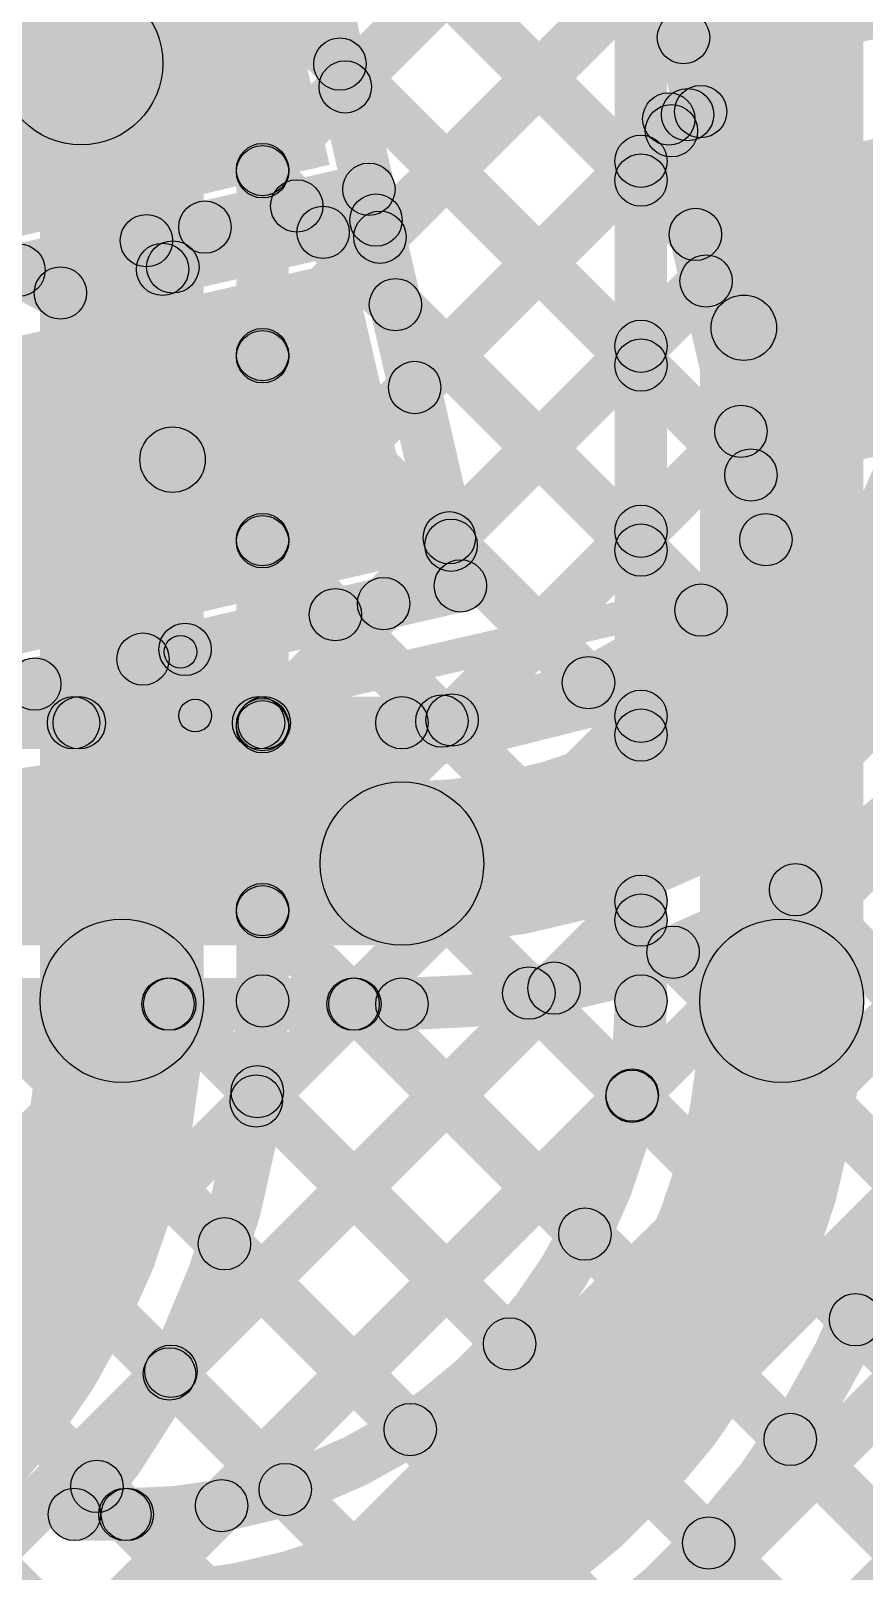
# Model space of a CAD drawing. Header units: millimetres. Extents: x -2.17 to 2.17, y -2.17 to 2.17.
# Drawn here: x 0.3072 to 0.4346, y -1.9298 to -1.6943 of the extents above; entities that cross this region are included whole.
import ezdxf

# ---------------------------------------------------------------- set-up
doc = ezdxf.new("R2010")
doc.units = ezdxf.units.MM
doc.header["$MEASUREMENT"] = 0
for name, color, linetype in [('BottomLayer', 5, 'Continuous'), ('Mechanical2', 216, 'Continuous'), ('TopLayer', 1, 'Continuous'), ('TopOverlay', 2, 'Continuous'), ('TopPaste', 8, 'Continuous'), ('TopSolder', 216, 'Continuous')]:
    doc.layers.add(name, color=color, linetype=linetype)

# ---------------------------------------------------------------- blocks, each defined once
blk = doc.blocks.new('WS2812B_M____140')
at = {"layer": 'TopLayer'}
for points in [[(-0.09409, 0.05079), (-0.03504, 0.05079), (-0.03504, 0.01142), (-0.09409, 0.01142)], [(0.03504, 0.05079), (0.09409, 0.05079), (0.09409, 0.01142), (0.03504, 0.01142)], [(-0.09409, -0.01142), (-0.03504, -0.01142), (-0.03504, -0.05079), (-0.09409, -0.05079)], [(0.03504, -0.01142), (0.09409, -0.01142), (0.09409, -0.05079), (0.03504, -0.05079)]]:
    blk.add_hatch(color=1, dxfattribs=at).paths.add_polyline_path(points)
at = {"layer": 'TopOverlay'}
h = blk.add_hatch(color=2, dxfattribs=at)
edge = h.paths.add_edge_path()
edge.add_arc((-0.07, 0.07), 0.0025, 0, 360)
h = blk.add_hatch(color=2, dxfattribs=at)
edge = h.paths.add_edge_path()
edge.add_arc((-0.07, 0.07), 0.0025, 0, 360)
for points in [[(-0.07, 0.0675), (-0.07, 0.0725), (0.07, 0.0725), (0.07, 0.0675)], [(-0.0725, 0.07), (-0.0675, 0.07), (-0.0675, 0.06), (-0.0725, 0.06)], [(0.0675, 0.07), (0.0725, 0.07), (0.0725, 0.06), (0.0675, 0.06)], [(-0.0725, -0.06), (-0.0675, -0.06), (-0.0675, -0.07), (-0.0725, -0.07)], [(0.0675, -0.06), (0.0725, -0.06), (0.0725, -0.07), (0.0675, -0.07)], [(-0.07, -0.0725), (-0.07, -0.0675), (0.07, -0.0675), (0.07, -0.0725)]]:
    blk.add_hatch(color=2, dxfattribs=at).paths.add_polyline_path(points)
h = blk.add_hatch(color=2, dxfattribs=at)
edge = h.paths.add_edge_path()
edge.add_arc((0.07, 0.07), 0.0025, 0, 360)
h = blk.add_hatch(color=2, dxfattribs=at)
edge = h.paths.add_edge_path()
edge.add_arc((0.07, 0.07), 0.0025, 0, 360)
h = blk.add_hatch(color=2, dxfattribs=at)
edge = h.paths.add_edge_path()
edge.add_arc((-0.091, 0.061), 0.0025, 0, 360)
h = blk.add_hatch(color=2, dxfattribs=at)
edge = h.paths.add_edge_path()
edge.add_arc((-0.085, 0.061), 0.0025, 0, 360)
h = blk.add_hatch(color=2, dxfattribs=at)
edge = h.paths.add_edge_path()
edge.add_arc((-0.07, 0.06), 0.0025, 0, 360)
h = blk.add_hatch(color=2, dxfattribs=at)
edge = h.paths.add_edge_path()
edge.add_arc((0.07, 0.06), 0.0025, 0, 360)
h = blk.add_hatch(color=2, dxfattribs=at)
edge = h.paths.add_edge_path()
edge.add_arc((-0.07, -0.06), 0.0025, 0, 360)
h = blk.add_hatch(color=2, dxfattribs=at)
edge = h.paths.add_edge_path()
edge.add_arc((0.07, -0.06), 0.0025, 0, 360)
h = blk.add_hatch(color=2, dxfattribs=at)
edge = h.paths.add_edge_path()
edge.add_arc((-0.07, -0.07), 0.0025, 0, 360)
h = blk.add_hatch(color=2, dxfattribs=at)
edge = h.paths.add_edge_path()
edge.add_arc((-0.07, -0.07), 0.0025, 0, 360)
h = blk.add_hatch(color=2, dxfattribs=at)
edge = h.paths.add_edge_path()
edge.add_arc((0.07, -0.07), 0.0025, 0, 360)
h = blk.add_hatch(color=2, dxfattribs=at)
edge = h.paths.add_edge_path()
edge.add_arc((0.07, -0.07), 0.0025, 0, 360)
at = {"layer": 'TopPaste'}
for points in [[(-0.09409, 0.05079), (-0.03504, 0.05079), (-0.03504, 0.01142), (-0.09409, 0.01142)], [(0.03504, 0.05079), (0.09409, 0.05079), (0.09409, 0.01142), (0.03504, 0.01142)], [(-0.09409, -0.01142), (-0.03504, -0.01142), (-0.03504, -0.05079), (-0.09409, -0.05079)], [(0.03504, -0.01142), (0.09409, -0.01142), (0.09409, -0.05079), (0.03504, -0.05079)]]:
    blk.add_hatch(color=8, dxfattribs=at).paths.add_polyline_path(points)
at = {"layer": 'TopSolder'}
for points in [[(-0.09809, 0.05479), (-0.03104, 0.05479), (-0.03104, 0.00742), (-0.09809, 0.00742)], [(0.03104, 0.05479), (0.09809, 0.05479), (0.09809, 0.00742), (0.03104, 0.00742)], [(-0.09809, -0.00742), (-0.03104, -0.00742), (-0.03104, -0.05479), (-0.09809, -0.05479)], [(0.03104, -0.00742), (0.09809, -0.00742), (0.09809, -0.05479), (0.03104, -0.05479)]]:
    blk.add_hatch(color=216, dxfattribs=at).paths.add_polyline_path(points)
at = {"layer": 'TopOverlay', "const_width": 0.005}
blk.add_lwpolyline([(-0.085, 0.061, 1), (-0.091, 0.061, 1)], format="xyb", close=True, dxfattribs=at)
at = {"layer": 'TopOverlay'}
for centre in [(-0.07, 0.07), (-0.07, 0.07), (0.07, 0.07), (0.07, 0.07), (-0.091, 0.061), (-0.085, 0.061), (-0.07, 0.06), (0.07, 0.06), (-0.07, -0.06), (0.07, -0.06), (-0.07, -0.07), (-0.07, -0.07), (0.07, -0.07), (0.07, -0.07)]:
    blk.add_circle(centre, 0.0025, dxfattribs=at)

msp = doc.modelspace()

# ---------------------------------------------------------------- hatches: boundary and pattern name
at = {"layer": 'BottomLayer'}
for points in [[(0.33366, -1.84261), (0.30866, -1.84261), (0.30866, -0.7539), (0.33366, -0.7539)], [(0.34666, -1.84261), (0.33866, -1.84261), (0.33866, -0.79768), (0.34666, -0.79768)], [(0.29934, -2.04734), (0.29369, -2.04169), (0.86109, -1.47428), (0.86675, -1.47994)], [(0.3345, -2.04047), (0.32884, -2.03481), (0.88938, -1.47428), (0.89503, -1.47994)], [(0.4045, -1.84261), (0.3965, -1.84261), (0.3965, -1.55561), (0.4045, -1.55561)], [(0.4345, -1.84261), (0.4095, -1.84261), (0.4095, -1.55561), (0.4345, -1.55561)], [(0.34549, -1.71836), (0.33983, -1.7127), (0.39767, -1.65486), (0.40333, -1.66052)], [(0.33983, -1.66212), (0.34549, -1.65647), (0.40333, -1.71431), (0.39767, -1.71997)], [(0.34549, -1.74664), (0.33983, -1.74098), (0.39767, -1.68314), (0.40333, -1.6888)], [(0.33983, -1.69041), (0.34549, -1.68475), (0.40333, -1.74259), (0.39767, -1.74825)], [(0.34549, -1.77492), (0.33983, -1.76927), (0.39767, -1.71143), (0.40333, -1.71708)], [(0.33983, -1.71869), (0.34549, -1.71304), (0.40333, -1.77088), (0.39767, -1.77653)], [(0.34549, -1.80321), (0.33983, -1.79755), (0.39767, -1.73971), (0.40333, -1.74537)], [(0.33983, -1.74698), (0.34549, -1.74132), (0.40333, -1.79916), (0.39767, -1.80482)], [(0.34549, -1.83149), (0.33983, -1.82584), (0.39767, -1.768), (0.40333, -1.77365)], [(0.33983, -1.77526), (0.34549, -1.76961), (0.40333, -1.82745), (0.39767, -1.8331)], [(0.34452, -1.86074), (0.33886, -1.85509), (0.39767, -1.79628), (0.40333, -1.80194)], [(0.33983, -1.80355), (0.34549, -1.79789), (0.40196, -1.85436), (0.39631, -1.86002)], [(0.33149, -1.90206), (0.32583, -1.89641), (0.39767, -1.82456), (0.40333, -1.83022)], [(0.33983, -1.83183), (0.34549, -1.82617), (0.39476, -1.87545), (0.3891, -1.8811)], [(0.33923, -1.92261), (0.33357, -1.91695), (0.39634, -1.85418), (0.402, -1.85984)], [(0.33904, -1.85932), (0.34469, -1.85366), (0.38325, -1.89222), (0.37759, -1.89787)], [(0.33401, -1.88258), (0.33967, -1.87693), (0.36805, -1.90531), (0.3624, -1.91097)], [(0.43047, -1.89418), (0.43612, -1.88852), (0.54133, -1.99373), (0.53568, -1.99939)], [(0.32562, -1.90247), (0.33127, -1.89681), (0.34895, -1.91449), (0.34329, -1.92014)], [(0.42049, -1.91249), (0.42615, -1.90684), (0.51774, -1.99842), (0.51208, -2.00408)], [(0.31453, -1.91966), (0.32018, -1.914), (0.32446, -1.91828), (0.3188, -1.92394)], [(0.3139, -1.92511), (0.3139, -1.91711), (0.322, -1.91711), (0.322, -1.92511)], [(0.40802, -1.92831), (0.41368, -1.92265), (0.49414, -2.00311), (0.48848, -2.00876)]]:
    msp.add_hatch(color=5, dxfattribs=at).paths.add_polyline_path(points)
h = msp.add_hatch(color=5, dxfattribs=at)
edge = h.paths.add_edge_path()
edge.add_arc((0.34266, -1.71553), 0.004, 0, 360)
h = msp.add_hatch(color=5, dxfattribs=at)
edge = h.paths.add_edge_path()
edge.add_arc((0.4005, -1.71426), 0.004, 0, 360)
h = msp.add_hatch(color=5, dxfattribs=at)
edge = h.paths.add_edge_path()
edge.add_arc((0.34266, -1.71587), 0.004, 0, 360)
h = msp.add_hatch(color=5, dxfattribs=at)
edge = h.paths.add_edge_path()
edge.add_arc((0.4005, -1.71714), 0.004, 0, 360)
h = msp.add_hatch(color=5, dxfattribs=at)
edge = h.paths.add_edge_path()
edge.add_arc((0.34266, -1.74381), 0.004, 0, 360)
h = msp.add_hatch(color=5, dxfattribs=at)
edge = h.paths.add_edge_path()
edge.add_arc((0.4005, -1.74254), 0.004, 0, 360)
h = msp.add_hatch(color=5, dxfattribs=at)
edge = h.paths.add_edge_path()
edge.add_arc((0.34266, -1.74415), 0.004, 0, 360)
h = msp.add_hatch(color=5, dxfattribs=at)
edge = h.paths.add_edge_path()
edge.add_arc((0.4005, -1.74542), 0.004, 0, 360)
h = msp.add_hatch(color=5, dxfattribs=at)
edge = h.paths.add_edge_path()
edge.add_arc((0.34266, -1.7721), 0.004, 0, 360)
h = msp.add_hatch(color=5, dxfattribs=at)
edge = h.paths.add_edge_path()
edge.add_arc((0.4005, -1.77082), 0.004, 0, 360)
h = msp.add_hatch(color=5, dxfattribs=at)
edge = h.paths.add_edge_path()
edge.add_arc((0.34266, -1.77243), 0.004, 0, 360)
h = msp.add_hatch(color=5, dxfattribs=at)
edge = h.paths.add_edge_path()
edge.add_arc((0.4005, -1.77371), 0.004, 0, 360)
h = msp.add_hatch(color=5, dxfattribs=at)
edge = h.paths.add_edge_path()
edge.add_arc((0.34266, -1.80038), 0.004, 0, 360)
h = msp.add_hatch(color=5, dxfattribs=at)
edge = h.paths.add_edge_path()
edge.add_arc((0.4005, -1.79911), 0.004, 0, 360)
h = msp.add_hatch(color=5, dxfattribs=at)
edge = h.paths.add_edge_path()
edge.add_arc((0.34266, -1.80072), 0.004, 0, 360)
h = msp.add_hatch(color=5, dxfattribs=at)
edge = h.paths.add_edge_path()
edge.add_arc((0.4005, -1.80199), 0.004, 0, 360)
h = msp.add_hatch(color=5, dxfattribs=at)
edge = h.paths.add_edge_path()
edge.add_arc((0.34266, -1.82866), 0.004, 0, 360)
h = msp.add_hatch(color=5, dxfattribs=at)
edge = h.paths.add_edge_path()
edge.add_arc((0.4005, -1.82739), 0.004, 0, 360)
h = msp.add_hatch(color=5, dxfattribs=at)
edge = h.paths.add_edge_path()
edge.add_arc((0.34266, -1.829), 0.004, 0, 360)
h = msp.add_hatch(color=5, dxfattribs=at)
edge = h.paths.add_edge_path()
edge.add_arc((0.4005, -1.83027), 0.004, 0, 360)
h = msp.add_hatch(color=5, dxfattribs=at)
edge = h.paths.add_edge_path()
edge.add_arc((0.32116, -1.84261), 0.0125, 0, 360)
h = msp.add_hatch(color=5, dxfattribs=at)
edge = h.paths.add_edge_path()
edge.add_arc((0.32116, -1.84261), 0.0125, 0, 360)
h = msp.add_hatch(color=5, dxfattribs=at)
edge = h.paths.add_edge_path()
edge.add_arc((0.422, -1.84261), 0.0125, 0, 360)
h = msp.add_hatch(color=5, dxfattribs=at)
edge = h.paths.add_edge_path()
edge.add_arc((0.422, -1.84261), 0.0125, 0, 360)
h = msp.add_hatch(color=5, dxfattribs=at)
edge = h.paths.add_edge_path()
edge.add_arc((0.34266, -1.84261), 0.004, 0, 360)
h = msp.add_hatch(color=5, dxfattribs=at)
edge = h.paths.add_edge_path()
edge.add_arc((0.34266, -1.84261), 0.004, 0, 360)
h = msp.add_hatch(color=5, dxfattribs=at)
edge = h.paths.add_edge_path()
edge.add_arc((0.4005, -1.84261), 0.004, 0, 360)
h = msp.add_hatch(color=5, dxfattribs=at)
edge = h.paths.add_edge_path()
edge.add_arc((0.4005, -1.84261), 0.004, 0, 360)
h = msp.add_hatch(color=5, dxfattribs=at)
edge = h.paths.add_edge_path()
edge.add_arc((0.34186, -1.85649), 0.004, 0, 360)
h = msp.add_hatch(color=5, dxfattribs=at)
edge = h.paths.add_edge_path()
edge.add_arc((0.39917, -1.85701), 0.004, 0, 360)
h = msp.add_hatch(color=5, dxfattribs=at)
edge = h.paths.add_edge_path()
edge.add_arc((0.34169, -1.85792), 0.004, 0, 360)
h = msp.add_hatch(color=5, dxfattribs=at)
edge = h.paths.add_edge_path()
edge.add_arc((0.39913, -1.85719), 0.004, 0, 360)
h = msp.add_hatch(color=5, dxfattribs=at)
edge = h.paths.add_edge_path()
edge.add_arc((0.39193, -1.87827), 0.004, 0, 360)
h = msp.add_hatch(color=5, dxfattribs=at)
edge = h.paths.add_edge_path()
edge.add_arc((0.33684, -1.87975), 0.004, 0, 360)
h = msp.add_hatch(color=5, dxfattribs=at)
edge = h.paths.add_edge_path()
edge.add_arc((0.43329, -1.89135), 0.004, 0, 360)
h = msp.add_hatch(color=5, dxfattribs=at)
edge = h.paths.add_edge_path()
edge.add_arc((0.38042, -1.89505), 0.004, 0, 360)
h = msp.add_hatch(color=5, dxfattribs=at)
edge = h.paths.add_edge_path()
edge.add_arc((0.32866, -1.89923), 0.004, 0, 360)
h = msp.add_hatch(color=5, dxfattribs=at)
edge = h.paths.add_edge_path()
edge.add_arc((0.32844, -1.89964), 0.004, 0, 360)
h = msp.add_hatch(color=5, dxfattribs=at)
edge = h.paths.add_edge_path()
edge.add_arc((0.36523, -1.90814), 0.004, 0, 360)
h = msp.add_hatch(color=5, dxfattribs=at)
edge = h.paths.add_edge_path()
edge.add_arc((0.42332, -1.90966), 0.004, 0, 360)
h = msp.add_hatch(color=5, dxfattribs=at)
edge = h.paths.add_edge_path()
edge.add_arc((0.31735, -1.91683), 0.004, 0, 360)
h = msp.add_hatch(color=5, dxfattribs=at)
edge = h.paths.add_edge_path()
edge.add_arc((0.34612, -1.91731), 0.004, 0, 360)
h = msp.add_hatch(color=5, dxfattribs=at)
edge = h.paths.add_edge_path()
edge.add_arc((0.3364, -1.91978), 0.004, 0, 360)
h = msp.add_hatch(color=5, dxfattribs=at)
edge = h.paths.add_edge_path()
edge.add_arc((0.3139, -1.92111), 0.004, 0, 360)
h = msp.add_hatch(color=5, dxfattribs=at)
edge = h.paths.add_edge_path()
edge.add_arc((0.3139, -1.92111), 0.004, 0, 360)
h = msp.add_hatch(color=5, dxfattribs=at)
edge = h.paths.add_edge_path()
edge.add_arc((0.32163, -1.92111), 0.004, 0, 360)
h = msp.add_hatch(color=5, dxfattribs=at)
edge = h.paths.add_edge_path()
edge.add_arc((0.322, -1.92111), 0.004, 0, 360)
h = msp.add_hatch(color=5, dxfattribs=at)
edge = h.paths.add_edge_path()
edge.add_arc((0.322, -1.92111), 0.004, 0, 360)
h = msp.add_hatch(color=5, dxfattribs=at)
edge = h.paths.add_edge_path()
edge.add_arc((0.41085, -1.92548), 0.004, 0, 360)
at = {"layer": 'TopLayer'}
for points in [[(0.35591, -1.64992), (0.36157, -1.64426), (0.40983, -1.69253), (0.40418, -1.69818)], [(0.39285, -1.65184), (0.40065, -1.65004), (0.41352, -1.70578), (0.40572, -1.70758)], [(0.35812, -1.70572), (0.35247, -1.70006), (0.39589, -1.65664), (0.40155, -1.6623)], [(0.34222, -1.66404), (0.35001, -1.66224), (0.36281, -1.71765), (0.35501, -1.71945)], [(0.34343, -1.66572), (0.34909, -1.66007), (0.41165, -1.72263), (0.40599, -1.72829)], [(0.36343, -1.7287), (0.35777, -1.72304), (0.4012, -1.67962), (0.40685, -1.68528)], [(0.35166, -1.70224), (0.35732, -1.69658), (0.42014, -1.7594), (0.41448, -1.76506)], [(0.40799, -1.71242), (0.40233, -1.70677), (0.40479, -1.70431), (0.41044, -1.70997)], [(0.40565, -1.7117), (0.40385, -1.70391), (0.40872, -1.70278), (0.41052, -1.71058)], [(0.23788, -1.71525), (0.24272, -1.7065), (0.33133, -1.75551), (0.32649, -1.76426)], [(0.36873, -1.75168), (0.36308, -1.74602), (0.40233, -1.70677), (0.40799, -1.71242)], [(0.40085, -1.7087), (0.40864, -1.7069), (0.42349, -1.77121), (0.4157, -1.77301)], [(0.30634, -1.7348), (0.30454, -1.727), (0.35801, -1.71466), (0.35981, -1.72245)], [(0.34506, -1.72393), (0.35072, -1.71827), (0.35475, -1.7223), (0.3491, -1.72796)], [(0.31267, -1.7383), (0.31087, -1.7305), (0.3591, -1.71937), (0.3609, -1.72716)], [(0.32209, -1.72923), (0.32774, -1.72357), (0.33177, -1.72761), (0.32612, -1.73326)], [(0.33022, -1.73362), (0.32457, -1.72796), (0.33102, -1.72151), (0.33667, -1.72717)], [(0.3561, -1.72417), (0.3639, -1.72237), (0.3768, -1.77827), (0.36901, -1.78006)], [(0.41735, -1.7446), (0.4151, -1.73485), (0.45361, -1.72596), (0.45586, -1.7357)], [(0.3035, -1.7344), (0.30737, -1.7274), (0.3137, -1.7309), (0.30983, -1.7379)], [(0.37404, -1.77466), (0.36838, -1.769), (0.40764, -1.72975), (0.41329, -1.7354)], [(0.36015, -1.73902), (0.36581, -1.73336), (0.41251, -1.78005), (0.40685, -1.78571)], [(0.37447, -1.80251), (0.36881, -1.79685), (0.41294, -1.75273), (0.4186, -1.75838)], [(0.36864, -1.77579), (0.3743, -1.77013), (0.39531, -1.79114), (0.38965, -1.7968)], [(0.29872, -1.8004), (0.29692, -1.7926), (0.372, -1.77527), (0.3738, -1.78306)], [(0.34576, -1.80294), (0.3401, -1.79728), (0.35834, -1.77905), (0.36399, -1.7847)], [(0.35097, -1.7864), (0.35663, -1.78075), (0.3729, -1.79701), (0.36724, -1.80267)], [(0.32691, -2.04806), (0.32125, -2.0424), (0.57815, -1.78551), (0.5838, -1.79117)], [(0.32799, -1.79171), (0.33365, -1.78605), (0.34488, -1.79728), (0.33922, -1.80294)], [(0.2722, -1.98963), (0.26655, -1.98397), (0.46305, -1.78747), (0.46871, -1.79312)], [(0.2722, -2.01791), (0.26655, -2.01226), (0.49052, -1.78828), (0.49618, -1.79394)], [(0.2722, -2.0462), (0.26655, -2.04054), (0.51881, -1.78828), (0.52446, -1.79394)], [(0.29174, -2.05495), (0.28608, -2.04929), (0.54709, -1.78828), (0.55275, -1.79394)], [(0.31747, -1.80294), (0.31182, -1.79728), (0.32156, -1.78754), (0.32722, -1.79319)], [(0.30501, -1.79701), (0.31067, -1.79136), (0.3166, -1.79728), (0.31094, -1.80294)], [(0.29511, -1.80411), (0.29511, -1.79611), (0.36396, -1.79611), (0.36396, -1.80411)], [(0.269, -1.83411), (0.269, -1.80911), (0.36396, -1.80911), (0.36396, -1.83411)], [(0.42131, -1.82845), (0.42696, -1.82279), (0.59167, -1.9875), (0.58601, -1.99315)], [(0.40258, -1.83801), (0.40823, -1.83235), (0.57001, -1.99412), (0.56435, -1.99978)], [(0.2722, -1.96135), (0.26655, -1.95569), (0.38439, -1.83785), (0.39005, -1.8435)], [(0.38053, -1.84425), (0.38619, -1.83859), (0.54641, -1.99881), (0.54075, -2.00447)], [(0.2722, -1.93306), (0.26655, -1.9274), (0.35367, -1.84028), (0.35933, -1.84594)], [(0.2722, -1.90478), (0.26655, -1.89912), (0.32539, -1.84028), (0.33104, -1.84594)], [(0.26909, -1.84594), (0.27474, -1.84028), (0.45202, -2.01756), (0.44636, -2.02321)], [(0.26938, -1.84711), (0.26938, -1.83911), (0.36396, -1.83911), (0.36396, -1.84711)], [(0.29737, -1.84594), (0.30303, -1.84028), (0.47562, -2.01287), (0.46996, -2.01853)], [(0.32566, -1.84594), (0.33131, -1.84028), (0.49921, -2.00818), (0.49356, -2.01384)], [(0.35394, -1.84594), (0.3596, -1.84028), (0.52281, -2.0035), (0.51715, -2.00915)], [(0.26655, -1.87168), (0.2722, -1.86603), (0.42842, -2.02224), (0.42276, -2.0279)], [(0.26655, -1.89997), (0.2722, -1.89431), (0.40482, -2.02693), (0.39917, -2.03259)]]:
    msp.add_hatch(color=1, dxfattribs=at).paths.add_polyline_path(points)
h = msp.add_hatch(color=1, dxfattribs=at)
edge = h.paths.add_edge_path()
edge.add_arc((0.31492, -1.69927), 0.0125, 0, 360)
h = msp.add_hatch(color=1, dxfattribs=at)
edge = h.paths.add_edge_path()
edge.add_arc((0.31492, -1.69927), 0.0125, 0, 360)
h = msp.add_hatch(color=1, dxfattribs=at)
edge = h.paths.add_edge_path()
edge.add_arc((0.407, -1.69536), 0.004, 0, 360)
h = msp.add_hatch(color=1, dxfattribs=at)
edge = h.paths.add_edge_path()
edge.add_arc((0.35449, -1.69941), 0.004, 0, 360)
h = msp.add_hatch(color=1, dxfattribs=at)
edge = h.paths.add_edge_path()
edge.add_arc((0.3553, -1.70289), 0.004, 0, 360)
h = msp.add_hatch(color=1, dxfattribs=at)
edge = h.paths.add_edge_path()
edge.add_arc((0.40475, -1.7078), 0.004, 0, 360)
h = msp.add_hatch(color=1, dxfattribs=at)
edge = h.paths.add_edge_path()
edge.add_arc((0.40475, -1.7078), 0.004, 0, 360)
h = msp.add_hatch(color=1, dxfattribs=at)
edge = h.paths.add_edge_path()
edge.add_arc((0.40762, -1.70714), 0.004, 0, 360)
h = msp.add_hatch(color=1, dxfattribs=at)
edge = h.paths.add_edge_path()
edge.add_arc((0.40962, -1.70668), 0.004, 0, 360)
h = msp.add_hatch(color=1, dxfattribs=at)
edge = h.paths.add_edge_path()
edge.add_arc((0.40962, -1.70668), 0.004, 0, 360)
h = msp.add_hatch(color=1, dxfattribs=at)
edge = h.paths.add_edge_path()
edge.add_arc((0.40516, -1.7096), 0.004, 0, 360)
h = msp.add_hatch(color=1, dxfattribs=at)
edge = h.paths.add_edge_path()
edge.add_arc((0.40516, -1.7096), 0.004, 0, 360)
h = msp.add_hatch(color=1, dxfattribs=at)
edge = h.paths.add_edge_path()
edge.add_arc((0.35891, -1.71855), 0.004, 0, 360)
h = msp.add_hatch(color=1, dxfattribs=at)
edge = h.paths.add_edge_path()
edge.add_arc((0.35891, -1.71855), 0.004, 0, 360)
h = msp.add_hatch(color=1, dxfattribs=at)
edge = h.paths.add_edge_path()
edge.add_arc((0.34789, -1.7211), 0.004, 0, 360)
h = msp.add_hatch(color=1, dxfattribs=at)
edge = h.paths.add_edge_path()
edge.add_arc((0.33385, -1.72434), 0.004, 0, 360)
h = msp.add_hatch(color=1, dxfattribs=at)
edge = h.paths.add_edge_path()
edge.add_arc((0.35192, -1.72513), 0.004, 0, 360)
h = msp.add_hatch(color=1, dxfattribs=at)
edge = h.paths.add_edge_path()
edge.add_arc((0.36, -1.72327), 0.004, 0, 360)
h = msp.add_hatch(color=1, dxfattribs=at)
edge = h.paths.add_edge_path()
edge.add_arc((0.36, -1.72327), 0.004, 0, 360)
h = msp.add_hatch(color=1, dxfattribs=at)
edge = h.paths.add_edge_path()
edge.add_arc((0.32491, -1.7264), 0.004, 0, 360)
h = msp.add_hatch(color=1, dxfattribs=at)
edge = h.paths.add_edge_path()
edge.add_arc((0.3606, -1.72587), 0.004, 0, 360)
h = msp.add_hatch(color=1, dxfattribs=at)
edge = h.paths.add_edge_path()
edge.add_arc((0.40882, -1.72546), 0.004, 0, 360)
h = msp.add_hatch(color=1, dxfattribs=at)
edge = h.paths.add_edge_path()
edge.add_arc((0.30544, -1.7309), 0.004, 0, 360)
h = msp.add_hatch(color=1, dxfattribs=at)
edge = h.paths.add_edge_path()
edge.add_arc((0.30544, -1.7309), 0.004, 0, 360)
h = msp.add_hatch(color=1, dxfattribs=at)
edge = h.paths.add_edge_path()
edge.add_arc((0.32739, -1.73079), 0.004, 0, 360)
h = msp.add_hatch(color=1, dxfattribs=at)
edge = h.paths.add_edge_path()
edge.add_arc((0.32895, -1.73043), 0.004, 0, 360)
h = msp.add_hatch(color=1, dxfattribs=at)
edge = h.paths.add_edge_path()
edge.add_arc((0.31177, -1.7344), 0.004, 0, 360)
h = msp.add_hatch(color=1, dxfattribs=at)
edge = h.paths.add_edge_path()
edge.add_arc((0.31177, -1.7344), 0.004, 0, 360)
h = msp.add_hatch(color=1, dxfattribs=at)
edge = h.paths.add_edge_path()
edge.add_arc((0.41046, -1.73257), 0.004, 0, 360)
h = msp.add_hatch(color=1, dxfattribs=at)
edge = h.paths.add_edge_path()
edge.add_arc((0.36298, -1.73619), 0.004, 0, 360)
h = msp.add_hatch(color=1, dxfattribs=at)
edge = h.paths.add_edge_path()
edge.add_arc((0.41622, -1.73972), 0.005, 0, 360)
h = msp.add_hatch(color=1, dxfattribs=at)
edge = h.paths.add_edge_path()
edge.add_arc((0.36591, -1.74885), 0.004, 0, 360)
h = msp.add_hatch(color=1, dxfattribs=at)
edge = h.paths.add_edge_path()
edge.add_arc((0.41577, -1.75555), 0.004, 0, 360)
h = msp.add_hatch(color=1, dxfattribs=at)
edge = h.paths.add_edge_path()
edge.add_arc((0.32891, -1.75988), 0.005, 0, 360)
h = msp.add_hatch(color=1, dxfattribs=at)
edge = h.paths.add_edge_path()
edge.add_arc((0.41731, -1.76223), 0.004, 0, 360)
h = msp.add_hatch(color=1, dxfattribs=at)
edge = h.paths.add_edge_path()
edge.add_arc((0.37121, -1.77183), 0.004, 0, 360)
h = msp.add_hatch(color=1, dxfattribs=at)
edge = h.paths.add_edge_path()
edge.add_arc((0.41959, -1.77211), 0.004, 0, 360)
h = msp.add_hatch(color=1, dxfattribs=at)
edge = h.paths.add_edge_path()
edge.add_arc((0.41959, -1.77211), 0.004, 0, 360)
h = msp.add_hatch(color=1, dxfattribs=at)
edge = h.paths.add_edge_path()
edge.add_arc((0.37147, -1.77296), 0.004, 0, 360)
h = msp.add_hatch(color=1, dxfattribs=at)
edge = h.paths.add_edge_path()
edge.add_arc((0.3729, -1.77917), 0.004, 0, 360)
h = msp.add_hatch(color=1, dxfattribs=at)
edge = h.paths.add_edge_path()
edge.add_arc((0.3729, -1.77917), 0.004, 0, 360)
h = msp.add_hatch(color=1, dxfattribs=at)
edge = h.paths.add_edge_path()
edge.add_arc((0.3538, -1.78358), 0.004, 0, 360)
h = msp.add_hatch(color=1, dxfattribs=at)
edge = h.paths.add_edge_path()
edge.add_arc((0.36116, -1.78188), 0.004, 0, 360)
h = msp.add_hatch(color=1, dxfattribs=at)
edge = h.paths.add_edge_path()
edge.add_arc((0.40968, -1.78288), 0.004, 0, 360)
h = msp.add_hatch(color=1, dxfattribs=at)
edge = h.paths.add_edge_path()
edge.add_arc((0.32439, -1.79037), 0.004, 0, 360)
h = msp.add_hatch(color=1, dxfattribs=at)
edge = h.paths.add_edge_path()
edge.add_arc((0.33082, -1.78888), 0.004, 0, 360)
h = msp.add_hatch(color=1, dxfattribs=at)
edge = h.paths.add_edge_path()
edge.add_arc((0.30784, -1.79419), 0.004, 0, 360)
h = msp.add_hatch(color=1, dxfattribs=at)
edge = h.paths.add_edge_path()
edge.add_arc((0.39248, -1.79397), 0.004, 0, 360)
h = msp.add_hatch(color=1, dxfattribs=at)
edge = h.paths.add_edge_path()
edge.add_arc((0.31377, -1.80011), 0.004, 0, 360)
h = msp.add_hatch(color=1, dxfattribs=at)
edge = h.paths.add_edge_path()
edge.add_arc((0.31465, -1.80011), 0.004, 0, 360)
h = msp.add_hatch(color=1, dxfattribs=at)
edge = h.paths.add_edge_path()
edge.add_arc((0.34205, -1.80011), 0.004, 0, 360)
h = msp.add_hatch(color=1, dxfattribs=at)
edge = h.paths.add_edge_path()
edge.add_arc((0.34293, -1.80011), 0.004, 0, 360)
h = msp.add_hatch(color=1, dxfattribs=at)
edge = h.paths.add_edge_path()
edge.add_arc((0.36396, -1.80011), 0.004, 0, 360)
h = msp.add_hatch(color=1, dxfattribs=at)
edge = h.paths.add_edge_path()
edge.add_arc((0.36396, -1.80011), 0.004, 0, 360)
h = msp.add_hatch(color=1, dxfattribs=at)
edge = h.paths.add_edge_path()
edge.add_arc((0.37007, -1.79984), 0.004, 0, 360)
h = msp.add_hatch(color=1, dxfattribs=at)
edge = h.paths.add_edge_path()
edge.add_arc((0.37164, -1.79968), 0.004, 0, 360)
h = msp.add_hatch(color=1, dxfattribs=at)
edge = h.paths.add_edge_path()
edge.add_arc((0.36396, -1.82161), 0.0125, 0, 360)
h = msp.add_hatch(color=1, dxfattribs=at)
edge = h.paths.add_edge_path()
edge.add_arc((0.36396, -1.82161), 0.0125, 0, 360)
h = msp.add_hatch(color=1, dxfattribs=at)
edge = h.paths.add_edge_path()
edge.add_arc((0.42413, -1.82562), 0.004, 0, 360)
h = msp.add_hatch(color=1, dxfattribs=at)
edge = h.paths.add_edge_path()
edge.add_arc((0.40541, -1.83518), 0.004, 0, 360)
h = msp.add_hatch(color=1, dxfattribs=at)
edge = h.paths.add_edge_path()
edge.add_arc((0.38336, -1.84142), 0.004, 0, 360)
h = msp.add_hatch(color=1, dxfattribs=at)
edge = h.paths.add_edge_path()
edge.add_arc((0.38722, -1.84067), 0.004, 0, 360)
h = msp.add_hatch(color=1, dxfattribs=at)
edge = h.paths.add_edge_path()
edge.add_arc((0.32821, -1.84311), 0.004, 0, 360)
h = msp.add_hatch(color=1, dxfattribs=at)
edge = h.paths.add_edge_path()
edge.add_arc((0.32848, -1.84311), 0.004, 0, 360)
h = msp.add_hatch(color=1, dxfattribs=at)
edge = h.paths.add_edge_path()
edge.add_arc((0.3565, -1.84311), 0.004, 0, 360)
h = msp.add_hatch(color=1, dxfattribs=at)
edge = h.paths.add_edge_path()
edge.add_arc((0.35677, -1.84311), 0.004, 0, 360)
h = msp.add_hatch(color=1, dxfattribs=at)
edge = h.paths.add_edge_path()
edge.add_arc((0.36396, -1.84311), 0.004, 0, 360)
h = msp.add_hatch(color=1, dxfattribs=at)
edge = h.paths.add_edge_path()
edge.add_arc((0.36396, -1.84311), 0.004, 0, 360)

# ---------------------------------------------------------------- linework, layer by layer
at = {"layer": 'BottomLayer'}
for points, const_width in [([(0.32116, -1.84261, -0.414214), (0.22116, -1.94261)], 0.025), ([(0.422, -1.84261, -0.414214), (0.322, -1.94261)], 0.025), ([(0.34266, -1.84261, -0.177441), (0.3139, -1.92111)], 0.008), ([(0.4435, -1.84261, -0.414214), (0.322, -1.96411)], 0.008), ([(0.4005, -1.84261, -0.414214), (0.322, -1.92111)], 0.008)]:
    msp.add_lwpolyline(points, format="xyb", dxfattribs=dict(at, const_width=const_width))
for centre, radius in [((0.34266, -1.71553), 0.004), ((0.4005, -1.71426), 0.004), ((0.34266, -1.71587), 0.004), ((0.4005, -1.71714), 0.004), ((0.34266, -1.74381), 0.004), ((0.4005, -1.74254), 0.004), ((0.34266, -1.74415), 0.004), ((0.4005, -1.74542), 0.004), ((0.34266, -1.7721), 0.004), ((0.4005, -1.77082), 0.004), ((0.34266, -1.77243), 0.004), ((0.4005, -1.77371), 0.004), ((0.34266, -1.80038), 0.004), ((0.4005, -1.79911), 0.004), ((0.34266, -1.80072), 0.004), ((0.4005, -1.80199), 0.004), ((0.34266, -1.82866), 0.004), ((0.4005, -1.82739), 0.004), ((0.34266, -1.829), 0.004), ((0.4005, -1.83027), 0.004), ((0.32116, -1.84261), 0.0125), ((0.32116, -1.84261), 0.0125), ((0.422, -1.84261), 0.0125), ((0.422, -1.84261), 0.0125), ((0.34266, -1.84261), 0.004), ((0.34266, -1.84261), 0.004), ((0.4005, -1.84261), 0.004), ((0.4005, -1.84261), 0.004), ((0.34186, -1.85649), 0.004), ((0.39917, -1.85701), 0.004), ((0.34169, -1.85792), 0.004), ((0.39913, -1.85719), 0.004), ((0.39193, -1.87827), 0.004), ((0.33684, -1.87975), 0.004), ((0.43329, -1.89135), 0.004), ((0.38042, -1.89505), 0.004), ((0.32866, -1.89923), 0.004), ((0.32844, -1.89964), 0.004), ((0.36523, -1.90814), 0.004), ((0.42332, -1.90966), 0.004), ((0.31735, -1.91683), 0.004), ((0.34612, -1.91731), 0.004), ((0.3364, -1.91978), 0.004), ((0.3139, -1.92111), 0.004), ((0.3139, -1.92111), 0.004), ((0.32163, -1.92111), 0.004), ((0.322, -1.92111), 0.004), ((0.322, -1.92111), 0.004), ((0.41085, -1.92548), 0.004)]:
    msp.add_circle(centre, radius, dxfattribs=at)
at = {"layer": 'Mechanical2', "const_width": 0.01}
for points in [[(2.16535, 0.001, 1), (-2.16535, 0.001, 1)], [(2.08135, -0.01, 1), (-2.04935, -0.01, 1)], [(1.84055, 0.001, 1), (-1.84055, 0.001, 1)]]:
    msp.add_lwpolyline(points, format="xyb", close=True, dxfattribs=at)
at = {"layer": 'TopLayer'}
for points, const_width in [([(0.31492, -1.69927, -0.414214), (0.40858, -1.60561)], 0.025), ([(0.30464, -1.66518, -0.147516), (0.31492, -1.69927)], 0.025), ([(0.45474, -1.73083, -0.414214), (0.36396, -1.82161)], 0.025), ([(0.41959, -1.77211, -0.237428), (0.36396, -1.80011)], 0.008), ([(0.46018, -1.7887, -0.26318), (0.36396, -1.84311)], 0.008)]:
    msp.add_lwpolyline(points, format="xyb", dxfattribs=dict(at, const_width=const_width))
for centre, radius in [((0.31492, -1.69927), 0.0125), ((0.31492, -1.69927), 0.0125), ((0.407, -1.69536), 0.004), ((0.35449, -1.69941), 0.004), ((0.3553, -1.70289), 0.004), ((0.40475, -1.7078), 0.004), ((0.40475, -1.7078), 0.004), ((0.40762, -1.70714), 0.004), ((0.40962, -1.70668), 0.004), ((0.40962, -1.70668), 0.004), ((0.40516, -1.7096), 0.004), ((0.40516, -1.7096), 0.004), ((0.35891, -1.71855), 0.004), ((0.35891, -1.71855), 0.004), ((0.34789, -1.7211), 0.004), ((0.33385, -1.72434), 0.004), ((0.35192, -1.72513), 0.004), ((0.36, -1.72327), 0.004), ((0.36, -1.72327), 0.004), ((0.32491, -1.7264), 0.004), ((0.3606, -1.72587), 0.004), ((0.40882, -1.72546), 0.004), ((0.30544, -1.7309), 0.004), ((0.30544, -1.7309), 0.004), ((0.32739, -1.73079), 0.004), ((0.32895, -1.73043), 0.004), ((0.31177, -1.7344), 0.004), ((0.31177, -1.7344), 0.004), ((0.41046, -1.73257), 0.004), ((0.36298, -1.73619), 0.004), ((0.41622, -1.73972), 0.005), ((0.36591, -1.74885), 0.004), ((0.41577, -1.75555), 0.004), ((0.32891, -1.75988), 0.005), ((0.41731, -1.76223), 0.004), ((0.37121, -1.77183), 0.004), ((0.41959, -1.77211), 0.004), ((0.41959, -1.77211), 0.004), ((0.37147, -1.77296), 0.004), ((0.3729, -1.77917), 0.004), ((0.3729, -1.77917), 0.004), ((0.3538, -1.78358), 0.004), ((0.36116, -1.78188), 0.004), ((0.40968, -1.78288), 0.004), ((0.32439, -1.79037), 0.004), ((0.33082, -1.78888), 0.004), ((0.30784, -1.79419), 0.004), ((0.39248, -1.79397), 0.004), ((0.31377, -1.80011), 0.004), ((0.31465, -1.80011), 0.004), ((0.34205, -1.80011), 0.004), ((0.34293, -1.80011), 0.004), ((0.36396, -1.80011), 0.004), ((0.36396, -1.80011), 0.004), ((0.37007, -1.79984), 0.004), ((0.37164, -1.79968), 0.004), ((0.36396, -1.82161), 0.0125), ((0.36396, -1.82161), 0.0125), ((0.42413, -1.82562), 0.004), ((0.40541, -1.83518), 0.004), ((0.38336, -1.84142), 0.004), ((0.38722, -1.84067), 0.004), ((0.32821, -1.84311), 0.004), ((0.32848, -1.84311), 0.004), ((0.3565, -1.84311), 0.004), ((0.35677, -1.84311), 0.004), ((0.36396, -1.84311), 0.004), ((0.36396, -1.84311), 0.004)]:
    msp.add_circle(centre, radius, dxfattribs=at)

# ---------------------------------------------------------------- block references
at = {"rotation": 13}
msp.add_blockref('WS2812B_M____140', (0.38483, -1.71505), dxfattribs=at)

doc.saveas('drawing.dxf')
